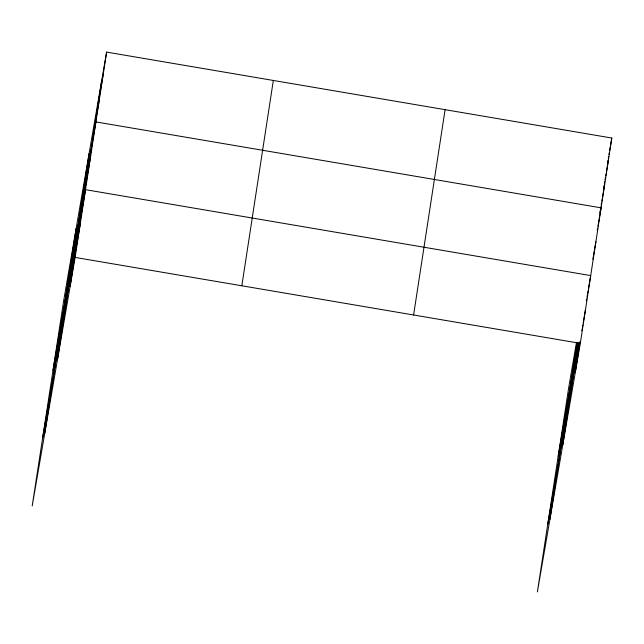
<?xml version="1.0" encoding="UTF-8"?>
<svg xmlns="http://www.w3.org/2000/svg" width="644" height="644" viewBox="0 0 644 644"><rect width="100%" height="100%" fill="white"/><g stroke="black" fill="none" stroke-linecap="round" stroke-linejoin="round"><path stroke-width="0.97" d="M44.71 433.557L76.193 228.234M57.598 358.941L89.081 153.618M70.107 286.524L101.591 81.2M106.614 52.108L63.684 300.651L32.2 505.975L75.131 257.431L106.614 52.108L611.8 138.025L580.316 343.349L537.386 591.892L568.869 386.569L576.477 342.536M241.838 285.783L273.33 80.46M413.601 314.988L445.093 109.673M549.887 519.475L577.064 342.27M562.776 444.859L578.368 343.228M575.285 372.441L580.035 341.465M98.025 104.473L103.048 75.372M94.459 127.745L99.482 98.645M52.977 370.461L95.916 121.917L601.094 207.835L597.914 226.261M85.692 184.892L90.715 155.792M42.593 438.218L85.523 189.674L590.701 275.592L588.358 289.164M75.3 252.649L80.331 223.549M607.614 162.272L607.944 160.332M608.282 158.392L608.62 156.452M608.95 154.512L609.288 152.572M609.618 150.632L611.8 138.025M603.71 187.476L604.04 185.544M604.378 183.604L604.716 181.664M605.046 179.724L605.384 177.784M605.722 175.844L606.052 173.904M606.39 171.964L608.234 161.29M599.806 212.689L600.144 210.749M600.474 208.809L600.812 206.869M601.142 204.929L601.48 202.989M601.818 201.049L602.148 199.109M602.486 197.169L604.66 184.562M558.163 456.379L577.797 342.729M597.246 230.141L597.576 228.201M592.883 259.17L595.901 241.709M547.77 524.136L579.085 342.849M586.346 300.804L586.684 298.864M587.022 296.924L587.352 294.984M587.69 293.044L588.02 291.104M581.822 330.807L582.16 328.867M582.49 326.927L582.828 324.987M583.166 323.047L585.509 309.466M75.131 257.431L580.316 343.349"/></g></svg>
